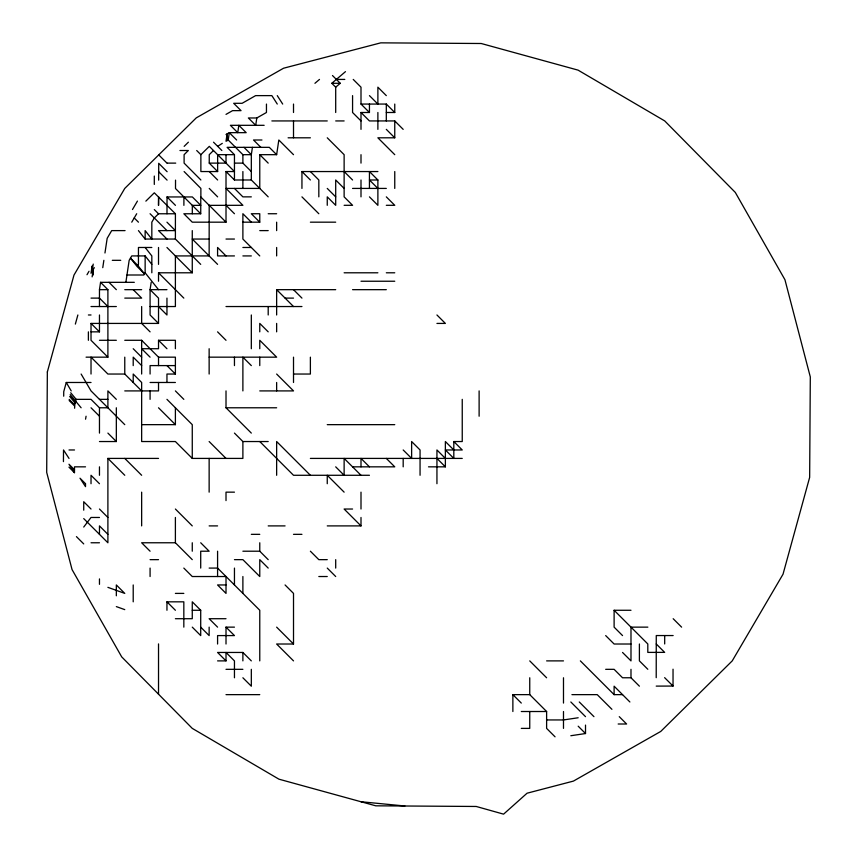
<?xml version="1.0" encoding="UTF-8"?>
<svg xmlns="http://www.w3.org/2000/svg" width="857" height="857" viewBox="0 0 857 857"><rect width="100%" height="100%" fill="white"/><g stroke="black" fill="none" stroke-linecap="round" stroke-linejoin="round"><path stroke-width="1.29" d="M158.663 180.131L158.716 163.312L167.126 171.721M166.986 213.768L167.04 196.949L192.354 196.949L200.763 205.359L192.322 205.359L192.3 213.768M145.861 201.138L154.303 192.814L175.417 213.768L175.396 239.049L200.709 264.363M175.535 180.131L175.503 188.54L200.731 213.768L200.784 196.949L209.194 205.359L209.14 255.922L175.396 255.922L175.396 306.538L150.082 306.538M183.891 205.359L183.912 196.949M664.678 643.961L664.7 635.551M63.697 396.202L63.729 391.713L66.268 382.479L91.024 382.479M63.439 461.634L63.514 449.968L69.01 458.409M74.623 408.253L74.645 404.89L76.166 399.351L70.713 392.763M68.956 467.151L74.484 472.678L74.516 466.84L85.518 466.84M85.561 419.191L86.075 416.223M93.231 264.085L92.127 271.412L92.127 265.959L91.024 273.297L94.324 267.663M92.127 276.875L93.231 269.537L93.231 275.001M99.466 306.538L99.466 289.666L100.558 282.328L134.313 282.328M102.765 267.663L103.868 260.324M104.961 252.986L107.168 238.321L111.689 230.608L125.068 230.608M125.872 282.328L129.171 260.324L131.753 255.922L145.144 255.922L151.828 264.363M151.186 282.328L150.082 289.666L150.082 314.98L158.524 323.421L158.524 298.107L150.082 289.666L166.954 289.666M227.116 140.623L227.116 133.906L226.012 141.244L228.208 140.002L229.301 132.664L246.184 132.664L238.835 125.315L237.743 132.664L230.404 125.315L264.149 125.315M252.419 147.34L251.326 154.678L251.326 179.991L268.198 196.864M256.811 117.977L255.707 125.315L248.369 117.977L256.811 117.977L266.452 112.492L266.452 104.061M209.194 205.359L242.885 205.305L226.012 188.422L259.767 188.422L259.767 154.678L276.64 154.678L278.825 140.002L293.512 154.678M75.362 324.085L77.869 314.98M86.996 274.722L89.01 271.283M132.481 209.515L137.431 201.084M131.753 222.177L136.702 213.736M137.806 265.456L130.468 258.128L137.152 266.559L144.49 273.897L137.806 265.456L138.448 264.363L138.448 247.48L151.828 247.48M145.144 255.922L145.144 272.794L143.847 275.001L126.975 275.001M83.729 527.044L91.024 517.467L99.466 517.467M184.159 146.354L188.379 142.187M251.326 179.991L234.454 179.991L234.454 154.678L217.635 154.678L217.635 171.55L200.87 171.55L200.87 154.678L209.312 146.354L234.454 171.55L226.012 171.55L226.012 222.177L192.268 222.177L183.859 213.768L200.731 213.768M213.468 150.521L209.247 154.678L209.247 163.119L217.635 171.55M217.689 146.354L222.295 143.365M314.937 83.3L319.49 79.422M335.698 112.492L335.698 87.189L331.809 83.3L345.467 71.645M335.698 87.189L340.25 83.3L332.484 75.534M226.012 114.377L232.601 110.639L241.031 110.639L233.693 103.301L242.124 103.301L255.632 95.62L271.862 95.62L277.272 104.061M226.012 134.528L229.301 132.664L236.65 140.002M578.175 717.759L563.488 719.944L546.616 719.944M570.826 735.724L585.513 733.538L585.513 725.097M656.216 686.114L673.034 686.061L673.034 669.188M336.362 79.422L344.803 79.422M331.809 83.3L340.25 83.3M353.234 79.422L361.001 87.189L361.001 104.061L386.314 104.061L394.756 112.492L394.756 104.061M361.001 129.364L361.001 112.492L369.442 112.492L369.442 104.061M386.314 112.492L394.756 112.492M271.862 120.933L327.256 120.933M335.698 120.933L344.128 120.933M403.186 129.364L394.756 120.933L369.442 120.933L361.001 112.492M288.102 137.806L310.384 137.806M394.756 120.933L394.756 137.806L377.883 137.806L394.756 154.678M261.953 140.002L253.522 140.002L260.86 147.34M179.949 150.521L188.326 150.521L184.105 154.678L184.105 163.119L200.87 179.991M228.208 140.002L242.885 154.678L251.326 154.678L243.988 147.34M167.351 163.119L175.728 163.119M209.247 163.119L226.012 163.119L226.012 154.678M234.454 163.119L242.885 163.119L251.326 171.55M301.943 188.422L301.943 171.55L377.883 171.55M369.442 196.864L377.883 205.305L377.883 179.991L369.442 179.991L377.883 188.422M352.57 188.422L386.314 188.422M251.326 196.864L242.885 196.864L234.454 188.422M344.128 205.305L352.57 205.305L344.128 196.864L344.128 154.678L327.256 137.806M386.314 205.305L394.756 205.305L386.314 196.864M175.417 213.768L158.545 213.768L154.303 217.957L151.828 222.177L151.828 239.049L145.144 230.608L145.144 239.049L175.396 239.049M268.198 213.736L276.64 213.736M242.885 222.177L259.767 222.177L259.767 213.736L251.326 213.736L259.767 222.177M310.384 222.177L335.698 222.177M259.767 230.608L268.198 230.608M209.14 239.049L192.268 239.049L217.582 264.363M226.012 239.049L234.454 239.049M242.885 247.48L251.326 247.48M234.454 255.922L217.582 255.922L217.582 247.48L226.012 255.922M242.885 255.922L251.326 255.922M112.299 260.324L120.741 260.324M158.524 281.235L158.524 272.794L192.268 272.794L192.268 230.608M344.128 272.794L377.883 272.794M386.314 272.794L394.756 272.794M361.001 281.235L394.756 281.235M99.466 289.666L107.896 289.666L107.896 357.165L86.075 357.165M124.768 289.666L141.651 289.666M276.64 314.98L276.64 289.666L335.698 289.666M352.57 289.666L386.314 289.666M91.024 298.107L99.466 298.107L107.896 306.538M124.768 298.107L141.651 298.107L133.21 289.666M285.07 298.107L293.512 298.107M91.024 306.538L116.338 306.538M226.012 306.538L301.943 306.538M88.389 314.98L91.024 314.98M107.896 357.165L91.024 340.293L91.024 323.421L158.524 323.421M436.941 323.421L445.372 323.421L436.941 314.98M91.024 331.852L99.466 331.852L99.466 314.98M99.466 340.293L116.338 340.293M124.768 340.293L141.651 340.293L158.524 357.165L175.396 357.165L175.396 374.038L166.954 374.038L166.954 382.479M150.082 357.165L141.651 348.724L158.524 348.724L158.524 340.293L175.396 340.293L175.396 348.724M209.14 357.165L276.64 357.165L259.767 340.293L259.767 348.724M175.396 365.596L150.082 365.596L150.082 374.038M141.651 390.91L124.768 374.038L107.896 374.038L91.024 357.165L91.024 374.038M293.512 374.038L310.384 374.038L310.384 357.165M150.082 382.479L175.396 382.479M124.768 390.91L158.524 390.91L158.524 382.479M259.767 390.91L293.512 390.91L276.64 374.038M76.166 399.351L91.024 399.351L99.466 407.782L99.466 433.096M99.466 399.351L107.896 399.351M99.466 407.782L107.896 407.782L107.896 390.91L116.338 399.351M226.012 390.91L226.012 407.782L276.64 407.782M141.651 424.654L175.396 424.654L175.396 407.782M327.256 424.654L394.756 424.654M99.466 441.537L116.338 441.537L116.338 407.782M234.454 433.096L242.885 441.537L268.198 441.537M453.814 441.537L462.244 449.968L445.372 449.968L453.814 458.409L453.814 441.537L462.244 441.537L462.244 399.351M69.01 449.968L74.516 449.968M83.729 518.603L107.896 542.77L107.896 458.409L158.524 458.409M133.21 382.479L133.21 374.038L141.651 382.479L141.651 441.537L175.396 441.537L192.268 458.409L242.885 458.409L242.885 441.537M310.384 458.409L462.244 458.409M352.57 466.84L394.756 466.84L386.314 458.409M428.5 466.84L445.372 466.84L445.372 441.537L453.814 449.968M369.442 475.281L293.512 475.281L259.767 441.537M234.454 492.154L226.012 492.154L226.012 500.595M352.57 509.026L344.128 509.026L361.001 525.898L361.001 517.467M209.14 525.898L217.582 525.898M268.198 525.898L285.07 525.898M327.256 525.898L361.001 525.898M251.326 534.34L259.767 534.34M293.512 534.34L301.943 534.34M91.024 542.77L99.466 542.77M192.268 559.653L175.396 542.77L141.651 542.77L150.082 551.212M242.885 551.212L259.767 551.212L268.198 559.653M150.082 559.653L158.524 559.653M234.454 559.653L242.885 559.653L259.767 576.525L259.767 559.653L268.198 568.084M327.256 559.653L318.825 559.653L310.384 551.212M209.14 568.084L217.582 568.084L259.767 610.27L259.767 660.886M318.825 576.525L327.256 576.525M226.012 584.956L217.582 584.956L226.012 593.398L226.012 576.525L192.268 576.525L183.827 568.084M175.396 593.398L183.827 593.398M166.954 610.27L166.954 601.828L183.827 601.828L183.827 627.142M192.268 610.27L200.709 610.27L200.709 635.583L192.268 627.142M622.546 635.583L614.115 627.142L614.115 610.27L630.988 610.27M175.396 618.711L192.268 618.711L192.268 601.828L200.709 610.27M226.012 618.711L209.14 618.711L217.582 627.142M226.012 644.014L226.012 627.142L234.454 627.142M647.86 627.142L630.988 627.142L630.988 660.886L622.546 652.456M673.141 635.551L656.269 635.551L656.216 677.683M285.07 584.956L293.512 593.398L293.512 644.014L276.64 644.014L293.512 660.886M630.988 644.014L614.115 644.014L605.674 635.583M251.326 660.886L242.885 652.456L217.582 652.456L226.012 660.886L217.582 660.886M546.616 660.886L563.488 660.886M226.012 669.328L242.885 669.328M605.674 669.328L614.115 669.328L622.546 677.769L630.988 677.769L639.397 686.178M226.012 694.641L259.767 694.641M512.872 711.514L512.872 694.641L529.744 694.641L546.616 711.514L546.616 728.386L555.057 736.827M571.93 694.641L597.233 694.641L611.919 709.317M580.36 660.886L614.115 694.641L622.546 694.641M521.302 711.514L546.616 711.514M618.165 724.004L626.596 724.004L619.257 716.656M521.302 728.386L529.744 728.386L529.744 711.514M361.001 801.745L404.868 805.998M107.896 587.345L124.768 593.398L116.338 584.956L116.338 595.786M116.338 606.606L124.768 609.627M386.314 95.62L377.883 87.189L377.883 104.061L369.442 95.62M361.001 104.061L369.442 112.492M386.314 129.364L394.756 137.806M361.001 120.933L352.57 112.492L352.57 95.62M377.883 179.991L369.442 171.55L369.442 188.422M344.128 171.55L352.57 179.991M344.128 188.422L335.698 179.991L335.698 205.305L327.256 196.864L327.256 205.305M310.384 171.55L318.825 179.991L318.825 196.864M327.256 188.422L335.698 196.864M301.943 171.55L310.384 179.991M276.64 154.678L269.302 147.34L227.116 147.34L234.454 154.678M259.767 154.678L268.198 163.119M301.943 196.864L318.825 213.736M213.522 142.187L221.856 150.521M226.012 171.55L234.454 179.991M673.173 618.711L681.604 627.142M196.703 150.521L200.87 154.678M251.326 222.177L242.885 213.736L242.885 239.049L259.767 255.922M226.012 205.305L234.454 213.736M656.237 643.961L664.646 652.37L647.806 652.402L647.806 643.961L614.115 610.27M158.738 154.903L167.147 163.312M293.512 289.666L301.943 298.107M158.684 171.721L167.094 180.131M276.64 289.666L293.512 306.538M445.372 458.409L436.941 449.968L436.941 483.712M664.625 677.651L673.034 686.061M436.941 458.409L445.372 466.84M647.806 669.274L639.397 660.865L639.397 643.993M167.04 196.949L175.449 205.359M403.186 449.968L411.628 458.409L411.628 441.537L420.059 449.968L420.059 475.281M154.303 209.569L158.524 213.789M166.954 222.177L175.396 230.608L158.524 230.608L166.954 239.049M150.082 213.736L166.954 230.608M268.198 331.852L259.767 323.421L259.767 331.852M629.884 701.979L614.115 686.2L614.115 694.641M166.954 247.48L192.268 272.794M134.228 217.957L138.448 222.177M369.442 466.84L361.001 458.409L361.001 466.84M158.524 272.794L183.827 298.107M217.582 331.852L226.012 340.293M251.326 365.596L242.885 357.165L242.885 390.91M361.001 475.281L344.128 458.409L344.128 475.281L335.698 466.84M579.268 701.979L593.944 716.656M529.744 660.886L546.616 677.769M570.826 701.979L585.513 716.656M158.524 306.538L166.954 314.98L166.954 298.107M344.128 492.154L327.256 475.281L327.256 483.712M578.175 726.19L585.513 733.538M310.384 475.281L276.64 441.537L276.64 475.281M109 282.328L116.338 289.666M100.558 282.328L107.896 289.666M150.082 331.852L141.651 323.421L141.651 306.538M158.524 340.293L166.954 348.724M226.012 407.782L251.326 433.096M512.872 694.641L521.302 703.072M166.954 365.596L175.396 374.038M133.21 348.724L141.651 357.165M175.396 390.91L183.827 399.351M141.651 365.596L133.21 357.165L133.21 365.596M91.024 323.421L99.466 331.852M166.954 399.351L192.268 424.654L192.268 458.409M209.14 441.537L226.012 458.409M327.256 568.084L335.698 576.525M158.524 407.782L175.396 424.654M124.768 424.654L91.024 390.91L81.126 374.038M91.024 407.782L99.466 416.223M107.896 433.096L116.338 441.537M69.181 399.426L74.645 404.89M69.171 400.54L74.634 406.014M124.768 458.409L141.651 475.281M175.396 509.026L192.268 525.898M200.709 542.77L209.14 551.212L200.709 551.212L200.709 568.084M107.896 458.409L124.768 475.281M276.64 627.142L293.512 644.014M99.466 483.712L91.024 475.281L91.024 483.712M74.495 469.754L68.978 464.237L74.484 472.678M226.012 627.142L234.454 635.583L217.582 635.583L217.582 644.014M99.466 509.026L107.896 517.467M91.024 509.026L83.729 501.731L83.729 510.172M107.896 534.34L99.466 525.898L99.466 534.34M200.709 627.142L209.14 635.583L209.14 627.142M166.954 601.828L175.396 610.27M242.885 677.769L251.326 686.2L251.326 669.328M76.434 536.621L83.729 543.916M209.247 171.55L217.635 179.991M209.247 188.422L217.635 196.864M184.105 171.55L200.87 188.422L200.87 196.864M209.247 205.305L226.012 222.177M81.126 407.782L70.199 394.606L75.159 403.047L69.696 396.448M138.448 230.608L145.144 239.049M145.144 247.48L151.828 255.922L151.828 272.794M145.144 272.794L158.524 289.666M277.272 95.62L282.692 104.061M66.268 382.479L71.217 390.91M630.988 669.328L630.988 677.769M563.488 677.769L563.488 703.072M563.488 711.514L563.488 728.386M529.744 677.769L529.744 694.641M479.117 390.91L479.117 416.223M403.186 458.409L403.186 466.84M394.756 171.55L394.756 188.422M386.314 104.061L386.314 120.933M377.883 112.492L377.883 129.364M361.001 154.678L361.001 163.119M361.001 179.991L361.001 196.864M361.001 492.154L361.001 509.026M335.698 559.653L335.698 568.084M293.512 104.061L293.512 112.492M293.512 120.933L293.512 137.806M293.512 357.165L293.512 382.479M276.64 222.177L276.64 230.608M276.64 247.48L276.64 255.922M276.64 323.421L276.64 331.852M276.64 382.479L276.64 390.91M268.198 306.538L268.198 314.98M259.767 357.165L259.767 365.596M259.767 542.77L259.767 551.212M251.326 314.98L251.326 348.724M242.885 154.678L242.885 163.119M242.885 171.55L242.885 188.422M242.885 576.525L242.885 593.398M242.885 652.456L242.885 660.886M234.454 357.165L234.454 365.596M234.454 568.084L234.454 584.956M234.454 677.769L234.454 660.886L226.012 652.456L226.012 660.886M217.582 551.212L217.582 576.525M209.14 348.724L209.14 374.038M209.14 458.409L209.14 492.154M192.268 542.77L192.268 551.212M175.396 517.467L175.396 542.77M158.524 247.48L158.524 264.363M158.524 357.165L158.524 365.596M158.524 643.907L158.524 694.191M154.303 176.049L154.303 184.426M150.082 390.91L150.082 399.351M150.082 568.084L150.082 576.525M141.651 340.293L141.651 374.038M141.651 492.154L141.651 525.898M133.21 584.956L133.21 601.828M124.768 357.165L124.768 374.038M99.466 466.84L99.466 475.281M99.466 578.914L99.466 584.324M88.389 331.852L88.389 340.293M158.599 196.949L158.524 205.412L158.577 196.971M47.349 371.938L46.696 472.389L72.052 569.584L121.705 656.891L192.268 728.386L278.932 779.174L375.784 805.816L476.224 806.469L503.584 814.15L527.066 793.207L573.419 781.102L660.736 731.449L732.232 660.886L783.019 574.233L809.651 477.381L810.304 376.93L784.948 279.736L735.295 192.418L664.732 120.933L578.068 70.135L481.216 43.503L380.776 42.85L283.581 68.217L196.264 117.87L124.768 188.422L73.981 275.086L47.349 371.938M85.518 483.712L85.507 486.637L80.001 478.195L85.518 483.712"/></g></svg>
